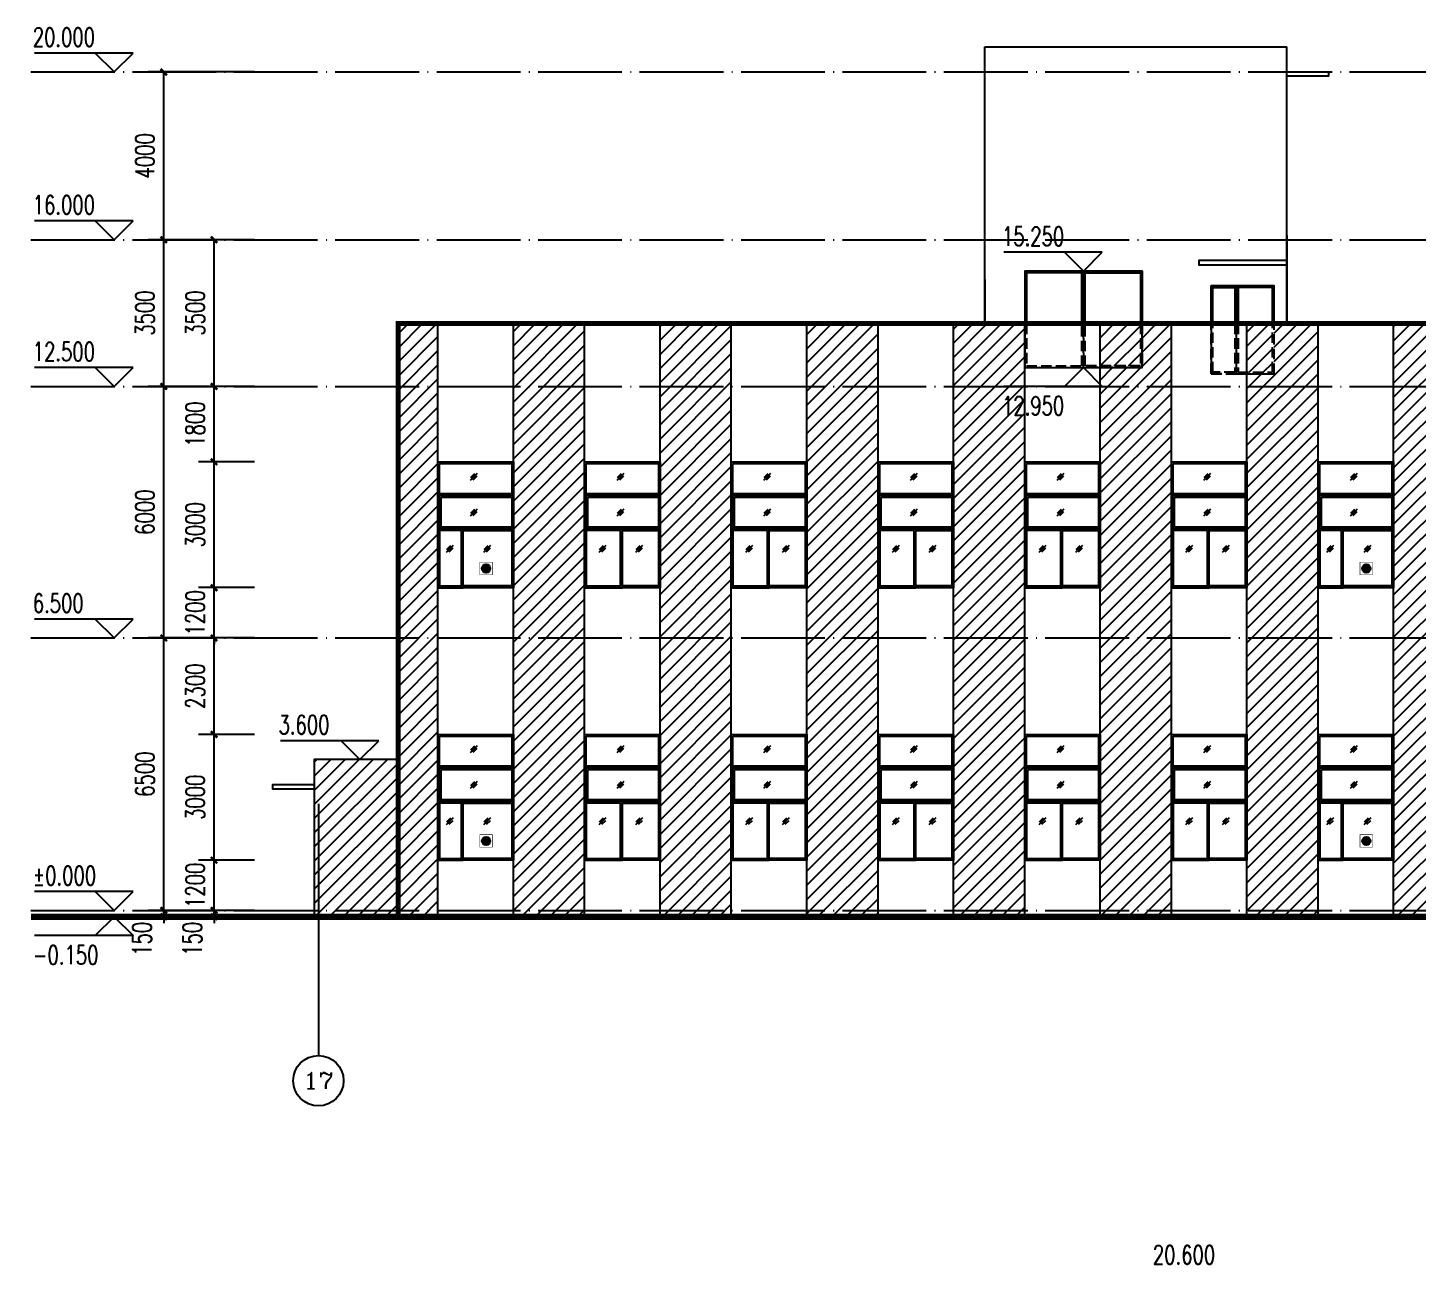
# Model space of a CAD drawing. Extents: x -4747 to 1060961, y -766984 to 396631.
# Drawn here: x 468414 to 501584, y -269064 to -239574 of the extents above; entities that cross this region are included whole.
import ezdxf
from ezdxf.enums import TextEntityAlignment as Align

# ---------------------------------------------------------------- set-up
doc = ezdxf.new("R2010")
doc.units = 0
doc.header["$LTSCALE"] = 1000
doc.header["$MEASUREMENT"] = 0
doc.linetypes.add('DASH', pattern=[0.35, 0.25, -0.1])
doc.linetypes.add('DOTE', pattern=[2.42, 2, -0.2, 0.02, -0.2])
doc.layers.get('0').update_dxf_attribs({"linetype": 'CONTINUOUS'})
doc.layers.get('DEFPOINTS').update_dxf_attribs({"linetype": 'CONTINUOUS'})
for name, color, linetype in [('AXIS', 3, 'CONTINUOUS'), ('AXIS_TEXT', 7, 'CONTINUOUS'), ('DIM_ELEV', 3, 'CONTINUOUS'), ('DIM_SYMB', 3, 'CONTINUOUS'), ('DOTE', 1, 'DOTE'), ('PUB_DIM', 3, 'CONTINUOUS'), ('PUB_TEXT', 7, 'CONTINUOUS'), ('剖面填充', 147, 'CONTINUOUS'), ('屋面', 4, 'CONTINUOUS'), ('投影', 8, 'CONTINUOUS'), ('窗户', 140, 'CONTINUOUS'), ('立面图', 41, 'CONTINUOUS'), ('立面轮廓线', 3, 'CONTINUOUS')]:
    doc.layers.add(name, color=color, linetype=linetype)
doc.styles.add('_TCH_AXIS', font='COMPLEX', dxfattribs={"bigfont": 'GBCBIG'})
doc.styles.add('_TCH_DIM', font='SIMPLEX', dxfattribs={"bigfont": 'GBCBIG'})
doc.styles.add('DIM_FONT', font='SIMPLEX', dxfattribs={"width": 0.7, "bigfont": 'GBCBIG'})
doc.dimstyles.new('DIMN150', dxfattribs={"dimscale": 1.5, "dimtxt": 300, "dimasz": 100, "dimexe": 250, "dimexo": 300, "dimgap": 150, "dimtad": 1, "dimdec": 0, "dimzin": 0, "dimtxsty": 'DIM_FONT', "dimblk": 'ARCHTICK', "dimcen": 0.09, "dimclrt": 7, "dimazin": 3, "dimtfac": 1, "dimtdec": 0, "dimtix": 1, "dimtmove": 0, "dimatfit": 3, "dimtolj": 1, "dimtzin": 0})
pattern_1 = [(45, (-398145.53, -154217.21), (-168.3798, 168.3798), [])]

# ---------------------------------------------------------------- blocks, each defined once
blk = doc.blocks.new('_ARCHTICK')
at = {"color": 0, "linetype": 'BYBLOCK', "const_width": 0.4}
blk.add_lwpolyline([(-0.5, -0.5), (0.5, 0.5)], dxfattribs=at)
blk = doc.blocks.new('*D723')
at = {"layer": 'DEFPOINTS', "color": 0}
for p in [(472857, -260628), (474274, -260628), (474274, -260778)]:
    blk.add_point(p, dxfattribs=at)
at = {"layer": 'PUB_DIM', "color": 0}
for p, q in [((473824, -260628), (472482, -260628)), ((472857, -260628), (472857, -260478)), ((472857, -260778), (472857, -260628)), ((473824, -260778), (472482, -260778)), ((472857, -260778), (472857, -260928))]:
    blk.add_line(p, q, dxfattribs=at)
at = {"layer": 'PUB_DIM', "color": 0, "xscale": 150, "yscale": 150, "zscale": 150}
for p, rotation in [((472857, -260628), 270), ((472857, -260778), 90)]:
    blk.add_blockref('_ARCHTICK', p, dxfattribs=dict(at, rotation=rotation))
at = {"layer": 'PUB_DIM', "color": 7, "insert": (472340, -261303), "char_height": 450, "attachment_point": 5, "rotation": 90, "style": 'DIM_FONT'}
blk.add_mtext('\\A1;150', dxfattribs=at)
blk = doc.blocks.new('*D724')
at = {"layer": 'DEFPOINTS', "color": 0}
for p in [(472857, -259428), (474274, -259428), (474274, -260628)]:
    blk.add_point(p, dxfattribs=at)
at = {"layer": 'PUB_DIM', "color": 0}
for p, q in [((472857, -259428), (472857, -259278)), ((473824, -259428), (472482, -259428)), ((472857, -260628), (472857, -259428)), ((473824, -260628), (472482, -260628)), ((472857, -260628), (472857, -260778))]:
    blk.add_line(p, q, dxfattribs=at)
at = {"layer": 'PUB_DIM', "color": 0, "xscale": 150, "yscale": 150, "zscale": 150}
for p, rotation in [((472857, -259428), 270), ((472857, -260628), 90)]:
    blk.add_blockref('_ARCHTICK', p, dxfattribs=dict(at, rotation=rotation))
at = {"layer": 'PUB_DIM', "color": 7, "insert": (472407, -260028), "char_height": 450, "attachment_point": 5, "rotation": 90, "style": 'DIM_FONT'}
blk.add_mtext('\\A1;1200', dxfattribs=at)
blk = doc.blocks.new('*D725')
at = {"layer": 'DEFPOINTS', "color": 0}
for p in [(472857, -256428), (474274, -256428), (474274, -259428)]:
    blk.add_point(p, dxfattribs=at)
at = {"layer": 'PUB_DIM', "color": 0}
for p, q in [((473824, -256428), (472482, -256428)), ((472857, -259428), (472857, -256428)), ((473824, -259428), (472482, -259428))]:
    blk.add_line(p, q, dxfattribs=at)
at = {"layer": 'PUB_DIM', "color": 0, "xscale": 150, "yscale": 150, "zscale": 150}
for p, rotation in [((472857, -256428), 90), ((472857, -259428), 270)]:
    blk.add_blockref('_ARCHTICK', p, dxfattribs=dict(at, rotation=rotation))
at = {"layer": 'PUB_DIM', "color": 7, "insert": (472407, -257928), "char_height": 450, "attachment_point": 5, "rotation": 90, "style": 'DIM_FONT'}
blk.add_mtext('\\A1;3000', dxfattribs=at)
blk = doc.blocks.new('*D726')
at = {"layer": 'DEFPOINTS', "color": 0}
for p in [(472857, -254128), (474274, -254128), (474274, -256428)]:
    blk.add_point(p, dxfattribs=at)
at = {"layer": 'PUB_DIM', "color": 0}
for p, q in [((473824, -254128), (472482, -254128)), ((472857, -256428), (472857, -254128)), ((473824, -256428), (472482, -256428))]:
    blk.add_line(p, q, dxfattribs=at)
at = {"layer": 'PUB_DIM', "color": 0, "xscale": 150, "yscale": 150, "zscale": 150}
for p, rotation in [((472857, -254128), 90), ((472857, -256428), 270)]:
    blk.add_blockref('_ARCHTICK', p, dxfattribs=dict(at, rotation=rotation))
at = {"layer": 'PUB_DIM', "color": 7, "insert": (472407, -255278), "char_height": 450, "attachment_point": 5, "rotation": 90, "style": 'DIM_FONT'}
blk.add_mtext('\\A1;2300', dxfattribs=at)
blk = doc.blocks.new('*D727')
at = {"layer": 'DEFPOINTS', "color": 0}
for p in [(472857, -252928), (474274, -252928), (474274, -254128)]:
    blk.add_point(p, dxfattribs=at)
at = {"layer": 'PUB_DIM', "color": 0}
for p, q in [((473824, -252928), (472482, -252928)), ((472857, -252928), (472857, -252778)), ((472857, -254128), (472857, -252928)), ((473824, -254128), (472482, -254128)), ((472857, -254128), (472857, -254278))]:
    blk.add_line(p, q, dxfattribs=at)
at = {"layer": 'PUB_DIM', "color": 0, "xscale": 150, "yscale": 150, "zscale": 150}
for p, rotation in [((472857, -252928), 270), ((472857, -254128), 90)]:
    blk.add_blockref('_ARCHTICK', p, dxfattribs=dict(at, rotation=rotation))
at = {"layer": 'PUB_DIM', "color": 7, "insert": (472407, -253528), "char_height": 450, "attachment_point": 5, "rotation": 90, "style": 'DIM_FONT'}
blk.add_mtext('\\A1;1200', dxfattribs=at)
blk = doc.blocks.new('*D728')
at = {"layer": 'DEFPOINTS', "color": 0}
for p in [(472857, -249928), (474274, -249928), (474274, -252928)]:
    blk.add_point(p, dxfattribs=at)
at = {"layer": 'PUB_DIM', "color": 0}
for p, q in [((473824, -249928), (472482, -249928)), ((472857, -252928), (472857, -249928)), ((473824, -252928), (472482, -252928))]:
    blk.add_line(p, q, dxfattribs=at)
at = {"layer": 'PUB_DIM', "color": 0, "xscale": 150, "yscale": 150, "zscale": 150}
for p, rotation in [((472857, -249928), 90), ((472857, -252928), 270)]:
    blk.add_blockref('_ARCHTICK', p, dxfattribs=dict(at, rotation=rotation))
at = {"layer": 'PUB_DIM', "color": 7, "insert": (472407, -251428), "char_height": 450, "attachment_point": 5, "rotation": 90, "style": 'DIM_FONT'}
blk.add_mtext('\\A1;3000', dxfattribs=at)
blk = doc.blocks.new('*D729')
at = {"layer": 'DEFPOINTS', "color": 0}
for p in [(472857, -248128), (474274, -248128), (474274, -249928)]:
    blk.add_point(p, dxfattribs=at)
at = {"layer": 'PUB_DIM', "color": 0}
for p, q in [((473824, -248128), (472482, -248128)), ((472857, -249928), (472857, -248128)), ((473824, -249928), (472482, -249928))]:
    blk.add_line(p, q, dxfattribs=at)
at = {"layer": 'PUB_DIM', "color": 0, "xscale": 150, "yscale": 150, "zscale": 150}
for p, rotation in [((472857, -248128), 90), ((472857, -249928), 270)]:
    blk.add_blockref('_ARCHTICK', p, dxfattribs=dict(at, rotation=rotation))
at = {"layer": 'PUB_DIM', "color": 7, "insert": (472407, -249028), "char_height": 450, "attachment_point": 5, "rotation": 90, "style": 'DIM_FONT'}
blk.add_mtext('\\A1;1800', dxfattribs=at)
blk = doc.blocks.new('*D730')
at = {"layer": 'DEFPOINTS', "color": 0}
for p in [(472857, -244628), (474274, -244628), (474274, -248128)]:
    blk.add_point(p, dxfattribs=at)
at = {"layer": 'PUB_DIM', "color": 0}
for p, q in [((473824, -244628), (472482, -244628)), ((472857, -248128), (472857, -244628)), ((473824, -248128), (472482, -248128))]:
    blk.add_line(p, q, dxfattribs=at)
at = {"layer": 'PUB_DIM', "color": 0, "xscale": 150, "yscale": 150, "zscale": 150}
for p, rotation in [((472857, -244628), 90), ((472857, -248128), 270)]:
    blk.add_blockref('_ARCHTICK', p, dxfattribs=dict(at, rotation=rotation))
at = {"layer": 'PUB_DIM', "color": 7, "insert": (472407, -246378), "char_height": 450, "attachment_point": 5, "rotation": 90, "style": 'DIM_FONT'}
blk.add_mtext('\\A1;3500', dxfattribs=at)
blk = doc.blocks.new('*D731')
at = {"layer": 'DEFPOINTS', "color": 0}
for p in [(471657, -260628), (474274, -260628), (474274, -260778)]:
    blk.add_point(p, dxfattribs=at)
at = {"layer": 'PUB_DIM', "color": 0}
for p, q in [((473824, -260628), (471282, -260628)), ((471657, -260628), (471657, -260478)), ((471657, -260778), (471657, -260628)), ((473824, -260778), (471282, -260778)), ((471657, -260778), (471657, -260928))]:
    blk.add_line(p, q, dxfattribs=at)
at = {"layer": 'PUB_DIM', "color": 0, "xscale": 150, "yscale": 150, "zscale": 150}
for p, rotation in [((471657, -260628), 270), ((471657, -260778), 90)]:
    blk.add_blockref('_ARCHTICK', p, dxfattribs=dict(at, rotation=rotation))
at = {"layer": 'PUB_DIM', "color": 7, "insert": (471140, -261303), "char_height": 450, "attachment_point": 5, "rotation": 90, "style": 'DIM_FONT'}
blk.add_mtext('\\A1;150', dxfattribs=at)
blk = doc.blocks.new('*D732')
at = {"layer": 'DEFPOINTS', "color": 0}
for p in [(471657, -254128), (474274, -254128), (474274, -260628)]:
    blk.add_point(p, dxfattribs=at)
at = {"layer": 'PUB_DIM', "color": 0}
for p, q in [((473824, -254128), (471282, -254128)), ((471657, -260628), (471657, -254128)), ((473824, -260628), (471282, -260628))]:
    blk.add_line(p, q, dxfattribs=at)
at = {"layer": 'PUB_DIM', "color": 0, "xscale": 150, "yscale": 150, "zscale": 150}
for p, rotation in [((471657, -254128), 90), ((471657, -260628), 270)]:
    blk.add_blockref('_ARCHTICK', p, dxfattribs=dict(at, rotation=rotation))
at = {"layer": 'PUB_DIM', "color": 7, "insert": (471207, -257378), "char_height": 450, "attachment_point": 5, "rotation": 90, "style": 'DIM_FONT'}
blk.add_mtext('\\A1;6500', dxfattribs=at)
blk = doc.blocks.new('*D733')
at = {"layer": 'DEFPOINTS', "color": 0}
for p in [(471657, -248128), (474274, -248128), (474274, -254128)]:
    blk.add_point(p, dxfattribs=at)
at = {"layer": 'PUB_DIM', "color": 0}
for p, q in [((473824, -248128), (471282, -248128)), ((471657, -254128), (471657, -248128)), ((473824, -254128), (471282, -254128))]:
    blk.add_line(p, q, dxfattribs=at)
at = {"layer": 'PUB_DIM', "color": 0, "xscale": 150, "yscale": 150, "zscale": 150}
for p, rotation in [((471657, -248128), 90), ((471657, -254128), 270)]:
    blk.add_blockref('_ARCHTICK', p, dxfattribs=dict(at, rotation=rotation))
at = {"layer": 'PUB_DIM', "color": 7, "insert": (471207, -251128), "char_height": 450, "attachment_point": 5, "rotation": 90, "style": 'DIM_FONT'}
blk.add_mtext('\\A1;6000', dxfattribs=at)
blk = doc.blocks.new('*D734')
at = {"layer": 'DEFPOINTS', "color": 0}
for p in [(471657, -244628), (474274, -244628), (474274, -248128)]:
    blk.add_point(p, dxfattribs=at)
at = {"layer": 'PUB_DIM', "color": 0}
for p, q in [((473824, -244628), (471282, -244628)), ((471657, -248128), (471657, -244628)), ((473824, -248128), (471282, -248128))]:
    blk.add_line(p, q, dxfattribs=at)
at = {"layer": 'PUB_DIM', "color": 0, "xscale": 150, "yscale": 150, "zscale": 150}
for p, rotation in [((471657, -244628), 90), ((471657, -248128), 270)]:
    blk.add_blockref('_ARCHTICK', p, dxfattribs=dict(at, rotation=rotation))
at = {"layer": 'PUB_DIM', "color": 7, "insert": (471207, -246378), "char_height": 450, "attachment_point": 5, "rotation": 90, "style": 'DIM_FONT'}
blk.add_mtext('\\A1;3500', dxfattribs=at)
blk = doc.blocks.new('*D735')
at = {"layer": 'DEFPOINTS', "color": 0}
for p in [(471657, -240628), (474274, -240628), (474274, -244628)]:
    blk.add_point(p, dxfattribs=at)
at = {"layer": 'PUB_DIM', "color": 0}
for p, q in [((473824, -240628), (471282, -240628)), ((471657, -244628), (471657, -240628)), ((473824, -244628), (471282, -244628))]:
    blk.add_line(p, q, dxfattribs=at)
at = {"layer": 'PUB_DIM', "color": 0, "xscale": 150, "yscale": 150, "zscale": 150}
for p, rotation in [((471657, -240628), 90), ((471657, -244628), 270)]:
    blk.add_blockref('_ARCHTICK', p, dxfattribs=dict(at, rotation=rotation))
at = {"layer": 'PUB_DIM', "color": 7, "insert": (471207, -242628), "char_height": 450, "attachment_point": 5, "rotation": 90, "style": 'DIM_FONT'}
blk.add_mtext('\\A1;4000', dxfattribs=at)

msp = doc.modelspace()

# ---------------------------------------------------------------- hatches: boundary and pattern name
h = msp.add_hatch(color=1)
edge = h.paths.add_edge_path()
edge.add_arc((479346.5, -252470.4), 100, 0, 360)
h = msp.add_hatch(color=1)
edge = h.paths.add_edge_path()
edge.add_arc((500346.5, -252470.4), 100, 0, 360)
h = msp.add_hatch(color=1)
edge = h.paths.add_edge_path()
edge.add_arc((479346.5, -258970.4), 100, 0, 360)
h = msp.add_hatch(color=1)
edge = h.paths.add_edge_path()
edge.add_arc((500346.5, -258970.4), 100, 0, 360)
at = {"layer": '剖面填充'}
h = msp.add_hatch(dxfattribs=at)
h.set_pattern_fill('ANSI31', color=256, scale=150, style=0)
h.set_pattern_definition([(45, (-686992.28, -327761.37), (-168.3798, 168.3798), [])])
h.paths.add_polyline_path([(478197.3, -246628.2), (477247.3, -246628.2), (477247.3, -260778.2), (478197.3, -260778.2)])
h.paths.add_polyline_path([(481697.3, -246628.2), (479997.3, -246628.2), (479997.3, -260778.2), (481697.3, -260778.2)])
h.paths.add_polyline_path([(483497.3, -260778.2), (485197.3, -260778.2), (485197.3, -246628.2), (483497.3, -246628.2)])
h.paths.add_polyline_path([(488697.3, -246628.2), (486997.3, -246628.2), (486997.3, -260778.2), (488697.3, -260778.2)])
h.paths.add_polyline_path([(490497.3, -260778.2), (492197.3, -260778.2), (492197.3, -246628.2), (490497.3, -246628.2)])
h.paths.add_polyline_path([(495697.3, -246628.2), (494997.3, -246628.2), (494997.3, -247678.2), (493997.3, -247678.2), (493997.3, -260778.2), (495697.3, -260778.2)])
h.paths.add_polyline_path([(497497.3, -260778.2), (499197.3, -260778.2), (499197.3, -246628.2), (498147.3, -246628.2), (498147.3, -247828.2), (497497.3, -247828.2)])
h.paths.add_polyline_path([(493997.3, -246628.2), (493997.3, -247638.2), (494957.3, -247638.2), (494957.3, -246628.2)], flags=17)
h.paths.add_polyline_path([(498107.3, -246628.2), (497497.3, -246628.2), (497497.3, -247788.2), (498107.3, -247788.2)], flags=17)
h.paths.add_polyline_path([(502697.3, -246628.2), (500997.3, -246628.2), (500997.3, -260778.2), (502697.3, -260778.2)])
h.paths.add_polyline_path([(504497.3, -260778.2), (506197.3, -260778.2), (506197.3, -246628.2), (504497.3, -246628.2)])
h.paths.add_polyline_path([(507997.3, -260778.2), (509697.3, -260778.2), (509697.3, -246628.2), (507997.3, -246628.2)])
h.paths.add_polyline_path([(513182.3, -246628.2), (511497.3, -246628.2), (511497.3, -260778.2), (513182.3, -260778.2)])
h.paths.add_polyline_path([(514982.3, -260778.2), (516697.3, -260778.2), (516697.3, -246628.2), (514982.3, -246628.2)])
h.paths.add_polyline_path([(520197.3, -246628.2), (518497.3, -246628.2), (518497.3, -260778.2), (520197.3, -260778.2)])
h.paths.add_polyline_path([(521997.3, -260778.2), (523697.3, -260778.2), (523697.3, -246628.2), (521997.3, -246628.2)])
h.paths.add_polyline_path([(527497.3, -246628.2), (525497.3, -246628.2), (525497.3, -260778.2), (527497.3, -260778.2)])
h.paths.add_polyline_path([(529297.3, -260778.2), (530997.3, -260778.2), (530997.3, -246628.2), (529297.3, -246628.2)])
h.paths.add_polyline_path([(532797.3, -260778.2), (534497.3, -260778.2), (534497.3, -246628.2), (532797.3, -246628.2)])
h.paths.add_polyline_path([(536297.3, -260778.2), (537997.3, -260778.2), (537997.3, -246628.2), (536297.3, -246628.2)])
h.paths.add_polyline_path([(541497.3, -246628.2), (539797.3, -246628.2), (539797.3, -260778.2), (541497.3, -260778.2)])
h = msp.add_hatch(dxfattribs=at)
h.set_pattern_fill('ANSI31', color=256, scale=150, style=0)
h.set_pattern_definition(pattern_1)
h.paths.add_polyline_path([(475247.3, -260628.2), (477247.3, -260628.2), (477247.3, -257028.2), (475247.3, -257028.2)])
h = msp.add_hatch(dxfattribs=at)
h.set_pattern_fill('ANSI31', color=256, scale=150, style=0)
h.set_pattern_definition(pattern_1)
h.paths.add_polyline_path([(477247.3, -260628.2), (475347.3, -260628.2), (475347.3, -260778.2), (477247.3, -260778.2)])
h.paths.add_polyline_path([(475347.3, -260628.2), (475247.3, -260628.2), (475247.3, -260778.2), (475347.3, -260778.2)])

# ---------------------------------------------------------------- linework, layer by layer
at = {"color": 1, "const_width": 10, "elevation": 0}
for points in [[(479196.5, -252620.4), (479496.5, -252620.4), (479496.5, -252320.4), (479196.5, -252320.4)], [(500196.5, -252620.4), (500496.5, -252620.4), (500496.5, -252320.4), (500196.5, -252320.4)], [(479196.5, -259120.4), (479496.5, -259120.4), (479496.5, -258820.4), (479196.5, -258820.4)], [(500196.5, -259120.4), (500496.5, -259120.4), (500496.5, -258820.4), (500196.5, -258820.4)]]:
    msp.add_lwpolyline(points, close=True, dxfattribs=at)
at = {"color": 1}
for centre in [(479346.5, -252470.4), (500346.5, -252470.4), (479346.5, -258970.4), (500346.5, -258970.4)]:
    msp.add_circle(centre, 100, dxfattribs=at)
at = {"layer": 'AXIS'}
msp.add_line((475347.3, -258087.8), (475347.3, -264087.8), dxfattribs=at)
msp.add_circle((475347.3, -264687.8), 600, dxfattribs=at)
at = {"layer": 'DIM_ELEV'}
for p, q in [((470924.2, -240178.2), (468576.7, -240178.2)), ((470474.2, -240628.2), (470024.2, -240178.2)), ((470474.2, -240628.2), (470924.2, -240178.2)), ((470924.2, -244178.2), (468576.7, -244178.2)), ((470474.2, -244628.2), (470024.2, -244178.2)), ((470474.2, -244628.2), (470924.2, -244178.2)), ((494047.3, -244928.2), (491699.8, -244928.2)), ((493597.3, -245378.2), (493147.3, -244928.2)), ((493597.3, -245378.2), (494047.3, -244928.2)), ((470924.2, -247678.2), (468576.7, -247678.2)), ((470474.2, -248128.2), (470024.2, -247678.2)), ((470474.2, -248128.2), (470924.2, -247678.2)), ((493597.3, -247678.2), (493147.3, -248128.2)), ((493597.3, -247678.2), (494047.3, -248128.2)), ((494047.3, -248128.2), (491699.8, -248128.2)), ((470924.2, -253678.2), (468576.7, -253678.2)), ((470474.2, -254128.2), (470024.2, -253678.2)), ((470474.2, -254128.2), (470924.2, -253678.2)), ((476787.4, -256578.2), (474439.9, -256578.2)), ((476337.4, -257028.2), (475887.4, -256578.2)), ((476337.4, -257028.2), (476787.4, -256578.2)), ((470924.2, -260178.2), (468576.7, -260178.2)), ((470474.2, -260628.2), (470024.2, -260178.2)), ((470474.2, -260628.2), (470924.2, -260178.2)), ((470474.2, -260778.2), (470024.2, -261228.2)), ((470474.2, -260778.2), (470924.2, -261228.2)), ((470924.2, -261228.2), (468576.7, -261228.2))]:
    msp.add_line(p, q, dxfattribs=at)
at = {"layer": 'DIM_SYMB'}
for points in [[(478331.1, -252231.7, 0, 0, 0), (478518.1, -252231.7, 40, 0, 0), (478668.1, -252231.7, 0, 0, 0)], [(479539.3, -252231.7, 0, 0, 0), (479352.3, -252231.7, 40, 0, 0), (479202.3, -252231.7, 0, 0, 0)], [(481971.8, -252231.7, 0, 0, 0), (482158.8, -252231.7, 40, 0, 0), (482308.8, -252231.7, 0, 0, 0)], [(483161.8, -252231.7, 0, 0, 0), (482974.8, -252231.7, 40, 0, 0), (482824.8, -252231.7, 0, 0, 0)], [(485471.8, -252231.7, 0, 0, 0), (485658.8, -252231.7, 40, 0, 0), (485808.8, -252231.7, 0, 0, 0)], [(486661.8, -252231.7, 0, 0, 0), (486474.8, -252231.7, 40, 0, 0), (486324.8, -252231.7, 0, 0, 0)], [(488971.8, -252231.7, 0, 0, 0), (489158.8, -252231.7, 40, 0, 0), (489308.8, -252231.7, 0, 0, 0)], [(490161.8, -252231.7, 0, 0, 0), (489974.8, -252231.7, 40, 0, 0), (489824.8, -252231.7, 0, 0, 0)], [(492471.8, -252231.7, 0, 0, 0), (492658.8, -252231.7, 40, 0, 0), (492808.8, -252231.7, 0, 0, 0)], [(493661.8, -252231.7, 0, 0, 0), (493474.8, -252231.7, 40, 0, 0), (493324.8, -252231.7, 0, 0, 0)], [(495971.8, -252231.7, 0, 0, 0), (496158.8, -252231.7, 40, 0, 0), (496308.8, -252231.7, 0, 0, 0)], [(497161.8, -252231.7, 0, 0, 0), (496974.8, -252231.7, 40, 0, 0), (496824.8, -252231.7, 0, 0, 0)], [(499331.1, -252231.7, 0, 0, 0), (499518.1, -252231.7, 40, 0, 0), (499668.1, -252231.7, 0, 0, 0)], [(500539.3, -252231.7, 0, 0, 0), (500352.3, -252231.7, 40, 0, 0), (500202.3, -252231.7, 0, 0, 0)], [(478331.1, -258731.7, 0, 0, 0), (478518.1, -258731.7, 40, 0, 0), (478668.1, -258731.7, 0, 0, 0)], [(479539.3, -258731.7, 0, 0, 0), (479352.3, -258731.7, 40, 0, 0), (479202.3, -258731.7, 0, 0, 0)], [(481971.8, -258731.7, 0, 0, 0), (482158.8, -258731.7, 40, 0, 0), (482308.8, -258731.7, 0, 0, 0)], [(483161.8, -258731.7, 0, 0, 0), (482974.8, -258731.7, 40, 0, 0), (482824.8, -258731.7, 0, 0, 0)], [(485471.8, -258731.7, 0, 0, 0), (485658.8, -258731.7, 40, 0, 0), (485808.8, -258731.7, 0, 0, 0)], [(486661.8, -258731.7, 0, 0, 0), (486474.8, -258731.7, 40, 0, 0), (486324.8, -258731.7, 0, 0, 0)], [(488971.8, -258731.7, 0, 0, 0), (489158.8, -258731.7, 40, 0, 0), (489308.8, -258731.7, 0, 0, 0)], [(490161.8, -258731.7, 0, 0, 0), (489974.8, -258731.7, 40, 0, 0), (489824.8, -258731.7, 0, 0, 0)], [(492471.8, -258731.7, 0, 0, 0), (492658.8, -258731.7, 40, 0, 0), (492808.8, -258731.7, 0, 0, 0)], [(493661.8, -258731.7, 0, 0, 0), (493474.8, -258731.7, 40, 0, 0), (493324.8, -258731.7, 0, 0, 0)], [(495971.8, -258731.7, 0, 0, 0), (496158.8, -258731.7, 40, 0, 0), (496308.8, -258731.7, 0, 0, 0)], [(497161.8, -258731.7, 0, 0, 0), (496974.8, -258731.7, 40, 0, 0), (496824.8, -258731.7, 0, 0, 0)], [(499331.1, -258731.7, 0, 0, 0), (499518.1, -258731.7, 40, 0, 0), (499668.1, -258731.7, 0, 0, 0)], [(500539.3, -258731.7, 0, 0, 0), (500352.3, -258731.7, 40, 0, 0), (500202.3, -258731.7, 0, 0, 0)]]:
    msp.add_lwpolyline(points, format="xyseb", dxfattribs=at)
at = {"layer": 'DOTE'}
for points in [[(468488.6, -240628.2), (506704.4, -240628.2)], [(468488.6, -244628.2), (506704.4, -244628.2)], [(468488.6, -248128.2), (583327.1, -248128.2)], [(468488.6, -254128.2), (583327.1, -254128.2)], [(468488.6, -260628.2), (583327.1, -260628.2)]]:
    msp.add_lwpolyline(points, dxfattribs=at)
at = {"layer": '屋面', "const_width": 150}
msp.add_lwpolyline([(468488.6, -260778.2), (583327.1, -260778.2)], dxfattribs=at)
at = {"layer": '投影'}
for points in [[(491247.3, -246628.2), (491247.3, -240028.2)], [(491247.3, -240028.2), (498447.3, -240028.2)], [(498447.3, -246628.2), (498447.3, -240028.2)], [(498447.3, -240628.2), (499447.3, -240628.2), (499447.3, -240728.2), (498447.3, -240728.2)], [(498447.3, -244528.2), (498447.3, -246628.2)], [(498447.3, -245128.2), (496647.3, -245128.2), (496347.3, -245128.2), (496347.3, -245228.2), (498447.3, -245228.2), (498447.3, -245128.2)], [(494997.3, -245378.2), (492197.3, -245378.2), (492197.3, -246628.2)], [(493597.3, -246628.2), (493597.3, -245378.2), (492197.3, -245378.2), (492197.3, -246628.2)], [(493557.3, -246628.2), (493557.3, -245418.2), (492237.3, -245418.2), (492237.3, -246628.2)], [(493597.3, -245378.2), (493597.3, -246628.2)], [(493597.3, -246628.2), (493597.3, -245378.2), (494997.3, -245378.2), (494997.3, -246628.2)], [(493637.3, -246628.2), (493637.3, -245418.2), (494957.3, -245418.2), (494957.3, -246628.2)], [(494997.3, -246628.2), (494997.3, -245378.2)], [(491247.3, -245578.2), (491247.3, -246628.2)], [(498147.3, -246628.2), (498147.3, -245728.2), (496647.3, -245728.2), (496647.3, -246628.2)], [(496647.3, -246628.2), (496647.3, -245728.2), (497247.3, -245728.2), (497247.3, -246628.2)], [(496687.3, -246628.2), (496687.3, -245768.2), (497207.3, -245768.2), (497207.3, -246628.2)], [(497247.3, -246628.2), (497247.3, -245728.2)], [(498147.3, -246628.2), (498147.3, -245728.2), (497247.3, -245728.2), (497247.3, -246628.2)], [(498107.3, -246628.2), (498107.3, -245768.2), (497287.3, -245768.2), (497287.3, -246628.2)], [(498147.3, -246628.2), (498147.3, -245728.2)], [(492197.3, -246628.2), (492197.3, -247678.2), (494997.3, -247678.2), (494997.3, -246628.2)], [(477247.3, -257028.2), (475247.3, -257028.2), (475247.3, -260778.2)], [(475247.3, -257628.2), (474247.3, -257628.2), (474247.3, -257728.2), (475247.3, -257728.2)]]:
    msp.add_lwpolyline(points, dxfattribs=at)
at = {"layer": '投影', "linetype": 'DASH'}
for points in [[(492197.3, -246628.2), (492197.3, -247678.2), (493597.3, -247678.2), (493597.3, -246628.2)], [(492237.3, -246628.2), (492237.3, -247638.2), (493557.3, -247638.2), (493557.3, -246628.2)], [(493597.3, -246628.2), (493597.3, -247678.2)], [(494997.3, -246628.2), (494997.3, -247678.2), (493597.3, -247678.2), (493597.3, -246628.2)], [(494957.3, -246628.2), (494957.3, -247638.2), (493637.3, -247638.2), (493637.3, -246628.2)], [(496647.3, -246628.2), (496647.3, -247828.2), (498147.3, -247828.2)], [(497247.3, -246628.2), (497247.3, -247828.2), (496647.3, -247828.2), (496647.3, -246628.2)], [(497207.3, -246628.2), (497207.3, -247788.2), (496687.3, -247788.2), (496687.3, -246628.2)], [(497247.3, -247828.2), (497247.3, -246628.2)], [(497247.3, -246628.2), (497247.3, -247828.2), (498147.3, -247828.2), (498147.3, -246628.2)], [(497287.3, -246628.2), (497287.3, -247788.2), (498107.3, -247788.2), (498107.3, -246628.2)], [(498147.3, -247828.2), (498147.3, -246628.2)], [(498147.3, -247828.2), (498147.3, -246628.2)]]:
    msp.add_lwpolyline(points, dxfattribs=at)
at = {"layer": '窗户'}
for points in [[(478197.3, -249928.2), (479997.3, -249928.2), (479997.3, -252928.2), (478197.3, -252928.2)], [(478197.3, -249928.2), (479997.3, -249928.2), (479997.3, -250728.2), (478197.3, -250728.2)], [(478237.3, -249968.2), (479957.3, -249968.2), (479957.3, -250688.2), (478237.3, -250688.2)], [(481697.3, -249928.2), (483497.3, -249928.2), (483497.3, -252928.2), (481697.3, -252928.2)], [(481697.3, -249928.2), (483497.3, -249928.2), (483497.3, -250728.2), (481697.3, -250728.2)], [(481737.3, -249968.2), (483457.3, -249968.2), (483457.3, -250688.2), (481737.3, -250688.2)], [(485197.3, -249928.2), (486997.3, -249928.2), (486997.3, -252928.2), (485197.3, -252928.2)], [(485197.3, -249928.2), (486997.3, -249928.2), (486997.3, -250728.2), (485197.3, -250728.2)], [(485237.3, -249968.2), (486957.3, -249968.2), (486957.3, -250688.2), (485237.3, -250688.2)], [(488697.3, -249928.2), (490497.3, -249928.2), (490497.3, -252928.2), (488697.3, -252928.2)], [(488697.3, -249928.2), (490497.3, -249928.2), (490497.3, -250728.2), (488697.3, -250728.2)], [(488737.3, -249968.2), (490457.3, -249968.2), (490457.3, -250688.2), (488737.3, -250688.2)], [(492197.3, -249928.2), (493997.3, -249928.2), (493997.3, -252928.2), (492197.3, -252928.2)], [(492197.3, -249928.2), (493997.3, -249928.2), (493997.3, -250728.2), (492197.3, -250728.2)], [(492237.3, -249968.2), (493957.3, -249968.2), (493957.3, -250688.2), (492237.3, -250688.2)], [(495697.3, -249928.2), (497497.3, -249928.2), (497497.3, -252928.2), (495697.3, -252928.2)], [(495697.3, -249928.2), (497497.3, -249928.2), (497497.3, -250728.2), (495697.3, -250728.2)], [(495737.3, -249968.2), (497457.3, -249968.2), (497457.3, -250688.2), (495737.3, -250688.2)], [(499197.3, -249928.2), (500997.3, -249928.2), (500997.3, -252928.2), (499197.3, -252928.2)], [(499197.3, -249928.2), (500997.3, -249928.2), (500997.3, -250728.2), (499197.3, -250728.2)], [(499237.3, -249968.2), (500957.3, -249968.2), (500957.3, -250688.2), (499237.3, -250688.2)], [(478233.5, -250728.2), (479997.3, -250728.2), (479997.3, -251528.2), (478233.5, -251528.2)], [(478273.5, -250768.2), (479957.3, -250768.2), (479957.3, -251488.2), (478273.5, -251488.2)], [(481733.5, -250728.2), (483497.3, -250728.2), (483497.3, -251528.2), (481733.5, -251528.2)], [(481773.5, -250768.2), (483457.3, -250768.2), (483457.3, -251488.2), (481773.5, -251488.2)], [(485233.5, -250728.2), (486997.3, -250728.2), (486997.3, -251528.2), (485233.5, -251528.2)], [(485273.5, -250768.2), (486957.3, -250768.2), (486957.3, -251488.2), (485273.5, -251488.2)], [(488733.5, -250728.2), (490497.3, -250728.2), (490497.3, -251528.2), (488733.5, -251528.2)], [(488773.5, -250768.2), (490457.3, -250768.2), (490457.3, -251488.2), (488773.5, -251488.2)], [(492233.5, -250728.2), (493997.3, -250728.2), (493997.3, -251528.2), (492233.5, -251528.2)], [(492273.5, -250768.2), (493957.3, -250768.2), (493957.3, -251488.2), (492273.5, -251488.2)], [(495733.5, -250728.2), (497497.3, -250728.2), (497497.3, -251528.2), (495733.5, -251528.2)], [(495773.5, -250768.2), (497457.3, -250768.2), (497457.3, -251488.2), (495773.5, -251488.2)], [(499233.5, -250728.2), (500997.3, -250728.2), (500997.3, -251528.2), (499233.5, -251528.2)], [(499273.5, -250768.2), (500957.3, -250768.2), (500957.3, -251488.2), (499273.5, -251488.2)], [(478797.3, -251528.2), (478197.3, -251528.2), (478197.3, -252928.2), (478797.3, -252928.2)], [(478757.3, -251568.2), (478237.3, -251568.2), (478237.3, -252888.2), (478757.3, -252888.2)], [(478797.3, -251528.2), (479997.3, -251528.2), (479997.3, -252928.2), (478797.3, -252928.2)], [(482597.3, -251528.2), (481697.3, -251528.2), (481697.3, -252928.2), (482597.3, -252928.2)], [(482557.3, -251568.2), (481737.3, -251568.2), (481737.3, -252888.2), (482557.3, -252888.2)], [(482597.3, -251528.2), (483497.3, -251528.2), (483497.3, -252928.2), (482597.3, -252928.2)], [(486097.3, -251528.2), (485197.3, -251528.2), (485197.3, -252928.2), (486097.3, -252928.2)], [(486057.3, -251568.2), (485237.3, -251568.2), (485237.3, -252888.2), (486057.3, -252888.2)], [(486097.3, -251528.2), (486997.3, -251528.2), (486997.3, -252928.2), (486097.3, -252928.2)], [(489597.3, -251528.2), (488697.3, -251528.2), (488697.3, -252928.2), (489597.3, -252928.2)], [(489557.3, -251568.2), (488737.3, -251568.2), (488737.3, -252888.2), (489557.3, -252888.2)], [(489597.3, -251528.2), (490497.3, -251528.2), (490497.3, -252928.2), (489597.3, -252928.2)], [(493097.3, -251528.2), (492197.3, -251528.2), (492197.3, -252928.2), (493097.3, -252928.2)], [(493057.3, -251568.2), (492237.3, -251568.2), (492237.3, -252888.2), (493057.3, -252888.2)], [(493097.3, -251528.2), (493997.3, -251528.2), (493997.3, -252928.2), (493097.3, -252928.2)], [(496597.3, -251528.2), (495697.3, -251528.2), (495697.3, -252928.2), (496597.3, -252928.2)], [(496557.3, -251568.2), (495737.3, -251568.2), (495737.3, -252888.2), (496557.3, -252888.2)], [(496597.3, -251528.2), (497497.3, -251528.2), (497497.3, -252928.2), (496597.3, -252928.2)], [(499797.3, -251528.2), (499197.3, -251528.2), (499197.3, -252928.2), (499797.3, -252928.2)], [(499757.3, -251568.2), (499237.3, -251568.2), (499237.3, -252888.2), (499757.3, -252888.2)], [(499797.3, -251528.2), (500997.3, -251528.2), (500997.3, -252928.2), (499797.3, -252928.2)], [(478197.3, -256428.2), (479997.3, -256428.2), (479997.3, -259428.2), (478197.3, -259428.2)], [(478197.3, -256428.2), (479997.3, -256428.2), (479997.3, -257228.2), (478197.3, -257228.2)], [(478237.3, -256468.2), (479957.3, -256468.2), (479957.3, -257188.2), (478237.3, -257188.2)], [(481697.3, -256428.2), (483497.3, -256428.2), (483497.3, -259428.2), (481697.3, -259428.2)], [(481697.3, -256428.2), (483497.3, -256428.2), (483497.3, -257228.2), (481697.3, -257228.2)], [(481737.3, -256468.2), (483457.3, -256468.2), (483457.3, -257188.2), (481737.3, -257188.2)], [(485197.3, -256428.2), (486997.3, -256428.2), (486997.3, -259428.2), (485197.3, -259428.2)], [(485197.3, -256428.2), (486997.3, -256428.2), (486997.3, -257228.2), (485197.3, -257228.2)], [(485237.3, -256468.2), (486957.3, -256468.2), (486957.3, -257188.2), (485237.3, -257188.2)], [(488697.3, -256428.2), (490497.3, -256428.2), (490497.3, -259428.2), (488697.3, -259428.2)], [(488697.3, -256428.2), (490497.3, -256428.2), (490497.3, -257228.2), (488697.3, -257228.2)], [(488737.3, -256468.2), (490457.3, -256468.2), (490457.3, -257188.2), (488737.3, -257188.2)], [(492197.3, -256428.2), (493997.3, -256428.2), (493997.3, -259428.2), (492197.3, -259428.2)], [(492197.3, -256428.2), (493997.3, -256428.2), (493997.3, -257228.2), (492197.3, -257228.2)], [(492237.3, -256468.2), (493957.3, -256468.2), (493957.3, -257188.2), (492237.3, -257188.2)], [(495697.3, -256428.2), (497497.3, -256428.2), (497497.3, -259428.2), (495697.3, -259428.2)], [(495697.3, -256428.2), (497497.3, -256428.2), (497497.3, -257228.2), (495697.3, -257228.2)], [(495737.3, -256468.2), (497457.3, -256468.2), (497457.3, -257188.2), (495737.3, -257188.2)], [(499197.3, -256428.2), (500997.3, -256428.2), (500997.3, -259428.2), (499197.3, -259428.2)], [(499197.3, -256428.2), (500997.3, -256428.2), (500997.3, -257228.2), (499197.3, -257228.2)], [(499237.3, -256468.2), (500957.3, -256468.2), (500957.3, -257188.2), (499237.3, -257188.2)], [(478233.5, -257228.2), (479997.3, -257228.2), (479997.3, -258028.2), (478233.5, -258028.2)], [(478273.5, -257268.2), (479957.3, -257268.2), (479957.3, -257988.2), (478273.5, -257988.2)], [(481733.5, -257228.2), (483497.3, -257228.2), (483497.3, -258028.2), (481733.5, -258028.2)], [(481773.5, -257268.2), (483457.3, -257268.2), (483457.3, -257988.2), (481773.5, -257988.2)], [(485233.5, -257228.2), (486997.3, -257228.2), (486997.3, -258028.2), (485233.5, -258028.2)], [(485273.5, -257268.2), (486957.3, -257268.2), (486957.3, -257988.2), (485273.5, -257988.2)], [(488733.5, -257228.2), (490497.3, -257228.2), (490497.3, -258028.2), (488733.5, -258028.2)], [(488773.5, -257268.2), (490457.3, -257268.2), (490457.3, -257988.2), (488773.5, -257988.2)], [(492233.5, -257228.2), (493997.3, -257228.2), (493997.3, -258028.2), (492233.5, -258028.2)], [(492273.5, -257268.2), (493957.3, -257268.2), (493957.3, -257988.2), (492273.5, -257988.2)], [(495733.5, -257228.2), (497497.3, -257228.2), (497497.3, -258028.2), (495733.5, -258028.2)], [(495773.5, -257268.2), (497457.3, -257268.2), (497457.3, -257988.2), (495773.5, -257988.2)], [(499233.5, -257228.2), (500997.3, -257228.2), (500997.3, -258028.2), (499233.5, -258028.2)], [(499273.5, -257268.2), (500957.3, -257268.2), (500957.3, -257988.2), (499273.5, -257988.2)], [(478797.3, -258028.2), (478197.3, -258028.2), (478197.3, -259428.2), (478797.3, -259428.2)], [(478797.3, -258028.2), (479997.3, -258028.2), (479997.3, -259428.2), (478797.3, -259428.2)], [(482597.3, -258028.2), (481697.3, -258028.2), (481697.3, -259428.2), (482597.3, -259428.2)], [(482597.3, -258028.2), (483497.3, -258028.2), (483497.3, -259428.2), (482597.3, -259428.2)], [(486097.3, -258028.2), (485197.3, -258028.2), (485197.3, -259428.2), (486097.3, -259428.2)], [(486097.3, -258028.2), (486997.3, -258028.2), (486997.3, -259428.2), (486097.3, -259428.2)], [(489597.3, -258028.2), (488697.3, -258028.2), (488697.3, -259428.2), (489597.3, -259428.2)], [(489597.3, -258028.2), (490497.3, -258028.2), (490497.3, -259428.2), (489597.3, -259428.2)], [(493097.3, -258028.2), (492197.3, -258028.2), (492197.3, -259428.2), (493097.3, -259428.2)], [(493097.3, -258028.2), (493997.3, -258028.2), (493997.3, -259428.2), (493097.3, -259428.2)], [(496597.3, -258028.2), (495697.3, -258028.2), (495697.3, -259428.2), (496597.3, -259428.2)], [(496597.3, -258028.2), (497497.3, -258028.2), (497497.3, -259428.2), (496597.3, -259428.2)], [(499797.3, -258028.2), (499197.3, -258028.2), (499197.3, -259428.2), (499797.3, -259428.2)], [(499797.3, -258028.2), (500997.3, -258028.2), (500997.3, -259428.2), (499797.3, -259428.2)], [(478757.3, -258068.2), (478237.3, -258068.2), (478237.3, -259388.2), (478757.3, -259388.2)], [(482557.3, -258068.2), (481737.3, -258068.2), (481737.3, -259388.2), (482557.3, -259388.2)], [(486057.3, -258068.2), (485237.3, -258068.2), (485237.3, -259388.2), (486057.3, -259388.2)], [(489557.3, -258068.2), (488737.3, -258068.2), (488737.3, -259388.2), (489557.3, -259388.2)], [(493057.3, -258068.2), (492237.3, -258068.2), (492237.3, -259388.2), (493057.3, -259388.2)], [(496557.3, -258068.2), (495737.3, -258068.2), (495737.3, -259388.2), (496557.3, -259388.2)], [(499757.3, -258068.2), (499237.3, -258068.2), (499237.3, -259388.2), (499757.3, -259388.2)]]:
    msp.add_lwpolyline(points, close=True, dxfattribs=at)
for points in [[(479130.9, -250203.5), (478964.2, -250370.2)], [(479066.8, -250211), (478971.7, -250306.1)], [(479123.3, -250267.6), (479028.3, -250362.6)], [(482630.9, -250203.5), (482464.2, -250370.2)], [(482566.8, -250211), (482471.7, -250306.1)], [(482623.3, -250267.6), (482528.3, -250362.6)], [(486130.9, -250203.5), (485964.2, -250370.2)], [(486066.8, -250211), (485971.7, -250306.1)], [(486123.3, -250267.6), (486028.3, -250362.6)], [(489630.9, -250203.5), (489464.2, -250370.2)], [(489566.8, -250211), (489471.7, -250306.1)], [(489623.3, -250267.6), (489528.3, -250362.6)], [(493130.9, -250203.5), (492964.2, -250370.2)], [(493066.8, -250211), (492971.7, -250306.1)], [(493123.3, -250267.6), (493028.3, -250362.6)], [(496630.9, -250203.5), (496464.2, -250370.2)], [(496566.8, -250211), (496471.7, -250306.1)], [(496623.3, -250267.6), (496528.3, -250362.6)], [(500130.9, -250203.5), (499964.2, -250370.2)], [(500066.8, -250211), (499971.7, -250306.1)], [(500123.3, -250267.6), (500028.3, -250362.6)], [(478197.3, -250728.2), (479997.3, -250728.2)], [(481697.3, -250728.2), (483497.3, -250728.2)], [(485197.3, -250728.2), (486997.3, -250728.2)], [(488697.3, -250728.2), (490497.3, -250728.2)], [(492197.3, -250728.2), (493997.3, -250728.2)], [(495697.3, -250728.2), (497497.3, -250728.2)], [(499197.3, -250728.2), (500997.3, -250728.2)], [(479130.9, -251052.8), (478964.2, -251219.5)], [(479066.8, -251060.3), (478971.7, -251155.4)], [(482630.9, -251052.8), (482464.2, -251219.5)], [(482566.8, -251060.3), (482471.7, -251155.4)], [(486130.9, -251052.8), (485964.2, -251219.5)], [(486066.8, -251060.3), (485971.7, -251155.4)], [(489630.9, -251052.8), (489464.2, -251219.5)], [(489566.8, -251060.3), (489471.7, -251155.4)], [(493130.9, -251052.8), (492964.2, -251219.5)], [(493066.8, -251060.3), (492971.7, -251155.4)], [(496630.9, -251052.8), (496464.2, -251219.5)], [(496566.8, -251060.3), (496471.7, -251155.4)], [(500130.9, -251052.8), (499964.2, -251219.5)], [(500066.8, -251060.3), (499971.7, -251155.4)], [(479123.3, -251116.9), (479028.3, -251211.9)], [(482623.3, -251116.9), (482528.3, -251211.9)], [(486123.3, -251116.9), (486028.3, -251211.9)], [(489623.3, -251116.9), (489528.3, -251211.9)], [(493123.3, -251116.9), (493028.3, -251211.9)], [(496623.3, -251116.9), (496528.3, -251211.9)], [(500123.3, -251116.9), (500028.3, -251211.9)], [(478197.3, -251528.2), (479997.3, -251528.2)], [(478797.3, -251568.2), (479957.3, -251568.2), (479957.3, -252888.2), (478797.3, -252888.2)], [(481697.3, -251528.2), (483497.3, -251528.2)], [(482597.3, -251568.2), (483457.3, -251568.2), (483457.3, -252888.2), (482597.3, -252888.2)], [(485197.3, -251528.2), (486997.3, -251528.2)], [(486097.3, -251568.2), (486957.3, -251568.2), (486957.3, -252888.2), (486097.3, -252888.2)], [(488697.3, -251528.2), (490497.3, -251528.2)], [(489597.3, -251568.2), (490457.3, -251568.2), (490457.3, -252888.2), (489597.3, -252888.2)], [(492197.3, -251528.2), (493997.3, -251528.2)], [(493097.3, -251568.2), (493957.3, -251568.2), (493957.3, -252888.2), (493097.3, -252888.2)], [(495697.3, -251528.2), (497497.3, -251528.2)], [(496597.3, -251568.2), (497457.3, -251568.2), (497457.3, -252888.2), (496597.3, -252888.2)], [(499197.3, -251528.2), (500997.3, -251528.2)], [(499797.3, -251568.2), (500957.3, -251568.2), (500957.3, -252888.2), (499797.3, -252888.2)], [(478562, -251921.6), (478395.3, -252088.3)], [(478497.9, -251929.1), (478402.9, -252024.2)], [(478554.5, -251985.7), (478459.4, -252080.7)], [(479452.8, -251921.6), (479286.1, -252088.3)], [(479388.7, -251929.1), (479293.6, -252024.2)], [(479445.3, -251985.7), (479350.2, -252080.7)], [(482202.7, -251921.6), (482036, -252088.3)], [(482138.6, -251929.1), (482043.5, -252024.2)], [(482195.2, -251985.7), (482100.1, -252080.7)], [(483075.4, -251921.6), (482908.7, -252088.3)], [(483011.3, -251929.1), (482916.2, -252024.2)], [(483067.8, -251985.7), (482972.8, -252080.7)], [(485702.7, -251921.6), (485536, -252088.3)], [(485638.6, -251929.1), (485543.5, -252024.2)], [(485695.2, -251985.7), (485600.1, -252080.7)], [(486575.4, -251921.6), (486408.7, -252088.3)], [(486511.3, -251929.1), (486416.2, -252024.2)], [(486567.8, -251985.7), (486472.8, -252080.7)], [(489202.7, -251921.6), (489036, -252088.3)], [(489138.6, -251929.1), (489043.5, -252024.2)], [(489195.2, -251985.7), (489100.1, -252080.7)], [(490075.4, -251921.6), (489908.7, -252088.3)], [(490011.3, -251929.1), (489916.2, -252024.2)], [(490067.8, -251985.7), (489972.8, -252080.7)], [(492702.7, -251921.6), (492536, -252088.3)], [(492638.6, -251929.1), (492543.5, -252024.2)], [(492695.2, -251985.7), (492600.1, -252080.7)], [(493575.4, -251921.6), (493408.7, -252088.3)], [(493511.3, -251929.1), (493416.2, -252024.2)], [(493567.8, -251985.7), (493472.8, -252080.7)], [(496202.7, -251921.6), (496036, -252088.3)], [(496138.6, -251929.1), (496043.5, -252024.2)], [(496195.2, -251985.7), (496100.1, -252080.7)], [(497075.4, -251921.6), (496908.7, -252088.3)], [(497011.3, -251929.1), (496916.2, -252024.2)], [(497067.8, -251985.7), (496972.8, -252080.7)], [(499562, -251921.6), (499395.3, -252088.3)], [(499497.9, -251929.1), (499402.9, -252024.2)], [(499554.5, -251985.7), (499459.4, -252080.7)], [(500452.8, -251921.6), (500286.1, -252088.3)], [(500388.7, -251929.1), (500293.6, -252024.2)], [(500445.3, -251985.7), (500350.2, -252080.7)], [(479130.9, -256703.5), (478964.2, -256870.2)], [(479066.8, -256711), (478971.7, -256806.1)], [(482630.9, -256703.5), (482464.2, -256870.2)], [(482566.8, -256711), (482471.7, -256806.1)], [(486130.9, -256703.5), (485964.2, -256870.2)], [(486066.8, -256711), (485971.7, -256806.1)], [(489630.9, -256703.5), (489464.2, -256870.2)], [(489566.8, -256711), (489471.7, -256806.1)], [(493130.9, -256703.5), (492964.2, -256870.2)], [(493066.8, -256711), (492971.7, -256806.1)], [(496630.9, -256703.5), (496464.2, -256870.2)], [(496566.8, -256711), (496471.7, -256806.1)], [(500130.9, -256703.5), (499964.2, -256870.2)], [(500066.8, -256711), (499971.7, -256806.1)], [(479123.3, -256767.6), (479028.3, -256862.6)], [(482623.3, -256767.6), (482528.3, -256862.6)], [(486123.3, -256767.6), (486028.3, -256862.6)], [(489623.3, -256767.6), (489528.3, -256862.6)], [(493123.3, -256767.6), (493028.3, -256862.6)], [(496623.3, -256767.6), (496528.3, -256862.6)], [(500123.3, -256767.6), (500028.3, -256862.6)], [(478197.3, -257228.2), (479997.3, -257228.2)], [(481697.3, -257228.2), (483497.3, -257228.2)], [(485197.3, -257228.2), (486997.3, -257228.2)], [(488697.3, -257228.2), (490497.3, -257228.2)], [(492197.3, -257228.2), (493997.3, -257228.2)], [(495697.3, -257228.2), (497497.3, -257228.2)], [(499197.3, -257228.2), (500997.3, -257228.2)], [(479130.9, -257552.8), (478964.2, -257719.5)], [(479066.8, -257560.3), (478971.7, -257655.4)], [(479123.3, -257616.9), (479028.3, -257711.9)], [(482630.9, -257552.8), (482464.2, -257719.5)], [(482566.8, -257560.3), (482471.7, -257655.4)], [(482623.3, -257616.9), (482528.3, -257711.9)], [(486130.9, -257552.8), (485964.2, -257719.5)], [(486066.8, -257560.3), (485971.7, -257655.4)], [(486123.3, -257616.9), (486028.3, -257711.9)], [(489630.9, -257552.8), (489464.2, -257719.5)], [(489566.8, -257560.3), (489471.7, -257655.4)], [(489623.3, -257616.9), (489528.3, -257711.9)], [(493130.9, -257552.8), (492964.2, -257719.5)], [(493066.8, -257560.3), (492971.7, -257655.4)], [(493123.3, -257616.9), (493028.3, -257711.9)], [(496630.9, -257552.8), (496464.2, -257719.5)], [(496566.8, -257560.3), (496471.7, -257655.4)], [(496623.3, -257616.9), (496528.3, -257711.9)], [(500130.9, -257552.8), (499964.2, -257719.5)], [(500066.8, -257560.3), (499971.7, -257655.4)], [(500123.3, -257616.9), (500028.3, -257711.9)], [(478197.3, -258028.2), (479997.3, -258028.2)], [(481697.3, -258028.2), (483497.3, -258028.2)], [(485197.3, -258028.2), (486997.3, -258028.2)], [(488697.3, -258028.2), (490497.3, -258028.2)], [(492197.3, -258028.2), (493997.3, -258028.2)], [(495697.3, -258028.2), (497497.3, -258028.2)], [(499197.3, -258028.2), (500997.3, -258028.2)], [(478797.3, -258068.2), (479957.3, -258068.2), (479957.3, -259388.2), (478797.3, -259388.2)], [(482597.3, -258068.2), (483457.3, -258068.2), (483457.3, -259388.2), (482597.3, -259388.2)], [(486097.3, -258068.2), (486957.3, -258068.2), (486957.3, -259388.2), (486097.3, -259388.2)], [(489597.3, -258068.2), (490457.3, -258068.2), (490457.3, -259388.2), (489597.3, -259388.2)], [(493097.3, -258068.2), (493957.3, -258068.2), (493957.3, -259388.2), (493097.3, -259388.2)], [(496597.3, -258068.2), (497457.3, -258068.2), (497457.3, -259388.2), (496597.3, -259388.2)], [(499797.3, -258068.2), (500957.3, -258068.2), (500957.3, -259388.2), (499797.3, -259388.2)], [(478562, -258421.6), (478395.3, -258588.3)], [(478497.9, -258429.1), (478402.9, -258524.2)], [(478554.5, -258485.7), (478459.4, -258580.7)], [(479452.8, -258421.6), (479286.1, -258588.3)], [(479388.7, -258429.1), (479293.6, -258524.2)], [(479445.3, -258485.7), (479350.2, -258580.7)], [(482202.7, -258421.6), (482036, -258588.3)], [(482138.6, -258429.1), (482043.5, -258524.2)], [(482195.2, -258485.7), (482100.1, -258580.7)], [(483075.4, -258421.6), (482908.7, -258588.3)], [(483011.3, -258429.1), (482916.2, -258524.2)], [(483067.8, -258485.7), (482972.8, -258580.7)], [(485702.7, -258421.6), (485536, -258588.3)], [(485638.6, -258429.1), (485543.5, -258524.2)], [(485695.2, -258485.7), (485600.1, -258580.7)], [(486575.4, -258421.6), (486408.7, -258588.3)], [(486511.3, -258429.1), (486416.2, -258524.2)], [(486567.8, -258485.7), (486472.8, -258580.7)], [(489202.7, -258421.6), (489036, -258588.3)], [(489138.6, -258429.1), (489043.5, -258524.2)], [(489195.2, -258485.7), (489100.1, -258580.7)], [(490075.4, -258421.6), (489908.7, -258588.3)], [(490011.3, -258429.1), (489916.2, -258524.2)], [(490067.8, -258485.7), (489972.8, -258580.7)], [(492702.7, -258421.6), (492536, -258588.3)], [(492638.6, -258429.1), (492543.5, -258524.2)], [(492695.2, -258485.7), (492600.1, -258580.7)], [(493575.4, -258421.6), (493408.7, -258588.3)], [(493511.3, -258429.1), (493416.2, -258524.2)], [(493567.8, -258485.7), (493472.8, -258580.7)], [(496202.7, -258421.6), (496036, -258588.3)], [(496138.6, -258429.1), (496043.5, -258524.2)], [(496195.2, -258485.7), (496100.1, -258580.7)], [(497075.4, -258421.6), (496908.7, -258588.3)], [(497011.3, -258429.1), (496916.2, -258524.2)], [(497067.8, -258485.7), (496972.8, -258580.7)], [(499562, -258421.6), (499395.3, -258588.3)], [(499497.9, -258429.1), (499402.9, -258524.2)], [(499554.5, -258485.7), (499459.4, -258580.7)], [(500452.8, -258421.6), (500286.1, -258588.3)], [(500388.7, -258429.1), (500293.6, -258524.2)], [(500445.3, -258485.7), (500350.2, -258580.7)]]:
    msp.add_lwpolyline(points, dxfattribs=at)
at = {"layer": '立面图'}
for points in [[(478197.3, -260778.2), (478197.3, -246628.2)], [(479997.3, -260778.2), (479997.3, -246628.2)], [(481697.3, -260778.2), (481697.3, -246628.2)], [(481697.3, -260778.2), (481697.3, -246628.2)], [(483497.3, -260778.2), (483497.3, -246628.2)], [(485197.3, -260778.2), (485197.3, -246628.2)], [(485197.3, -260778.2), (485197.3, -246628.2)], [(486997.3, -260778.2), (486997.3, -246628.2)], [(488697.3, -260778.2), (488697.3, -246628.2)], [(488697.3, -260778.2), (488697.3, -246628.2)], [(490497.3, -260778.2), (490497.3, -246628.2)], [(492197.3, -260778.2), (492197.3, -246628.2)], [(492197.3, -260778.2), (492197.3, -246628.2)], [(493997.3, -260778.2), (493997.3, -246628.2)], [(495697.3, -260778.2), (495697.3, -246628.2)], [(495697.3, -260778.2), (495697.3, -246628.2)], [(497497.3, -260778.2), (497497.3, -246628.2)], [(499197.3, -260778.2), (499197.3, -246628.2)], [(500997.3, -260778.2), (500997.3, -246628.2)]]:
    msp.add_lwpolyline(points, dxfattribs=at)
at = {"layer": '立面轮廓线', "const_width": 120}
msp.add_lwpolyline([(477247.3, -260778.2), (477247.3, -246628.2), (554547.3, -246628.2), (554547.3, -242128.2), (575747.3, -242128.2), (575747.3, -260778.2)], dxfattribs=at)
at = {"layer": '立面轮廓线'}
for points in [[(477247.3, -260778.2), (477247.3, -246628.2)], [(477247.3, -246628.2), (554547.3, -246628.2)]]:
    msp.add_lwpolyline(points, dxfattribs=at)

# ---------------------------------------------------------------- texts
at = {"layer": 'AXIS_TEXT', "style": '_TCH_AXIS', "width": 1.280779}
msp.add_text('17', height=394.42, dxfattribs=at).set_placement((474976.4, -264885), (475718.1, -264885), align=Align.FIT)
at = {"layer": 'PUB_TEXT', "style": '_TCH_DIM', "width": 0.705882}
for s, p in [('20.000', (468531.7, -240020.7)), ('16.000', (468531.7, -244020.7)), ('15.250', (491654.8, -244770.7)), ('12.500', (468531.7, -247520.7)), ('12.950', (491654.8, -248810.7)), ('6.500', (468531.7, -253520.7)), ('3.600', (474394.9, -256420.7)), ('%%P0.000', (468531.7, -260020.7)), ('-0.150', (468531.7, -261910.7)), ('20.600', (495254.7, -269064.4))]:
    msp.add_text(s, height=446.25, dxfattribs=at).set_placement(p)

# ---------------------------------------------------------------- dimensions: what is measured, and where the dimension line sits
at = {"layer": 'PUB_DIM'}
for p1, p2, distance, picture, middle in [((474273.7, -244628.2), (474273.7, -240628.2), 2616.4, '*D735', (471207.3, -242628.2)), ((474273.7, -248128.2), (474273.7, -244628.2), 2616.4, '*D734', (471207.3, -246378.2)), ((474273.7, -248128.2), (474273.7, -244628.2), 1416.4, '*D730', (472407.3, -246378.2)), ((474273.7, -254128.2), (474273.7, -248128.2), 2616.4, '*D733', (471207.3, -251128.2)), ((474273.7, -249928.2), (474273.7, -248128.2), 1416.4, '*D729', (472407.3, -249028.2)), ((474273.7, -252928.2), (474273.7, -249928.2), 1416.4, '*D728', (472407.3, -251428.2)), ((474273.7, -254128.2), (474273.7, -252928.2), 1416.4, '*D727', (472407.3, -253528.2)), ((474273.7, -260628.2), (474273.7, -254128.2), 2616.4, '*D732', (471207.3, -257378.2)), ((474273.7, -256428.2), (474273.7, -254128.2), 1416.4, '*D726', (472407.3, -255278.2)), ((474273.7, -259428.2), (474273.7, -256428.2), 1416.4, '*D725', (472407.3, -257928.2)), ((474273.7, -260628.2), (474273.7, -259428.2), 1416.4, '*D724', (472407.3, -260028.2))]:
    dim = msp.add_aligned_dim(p1=p1, p2=p2, distance=distance, dimstyle='DIMN150', dxfattribs=at)
    dim.commit()
    dim.dimension.update_dxf_attribs({"geometry": picture, "text_midpoint": middle})
for base, picture, middle in [((471657.3, -260628.2), '*D731', (471139.8, -261303.2)), ((472857.3, -260628.2), '*D723', (472339.8, -261303.2))]:
    dim = msp.add_linear_dim(base=base, p1=(474273.7, -260778.2), p2=(474273.7, -260628.2), angle=90, dimstyle='DIMN150', dxfattribs=at)
    dim.commit()
    dim.dimension.update_dxf_attribs({"geometry": picture, "text_midpoint": middle, "dimtype": 129})

doc.saveas('drawing.dxf')
